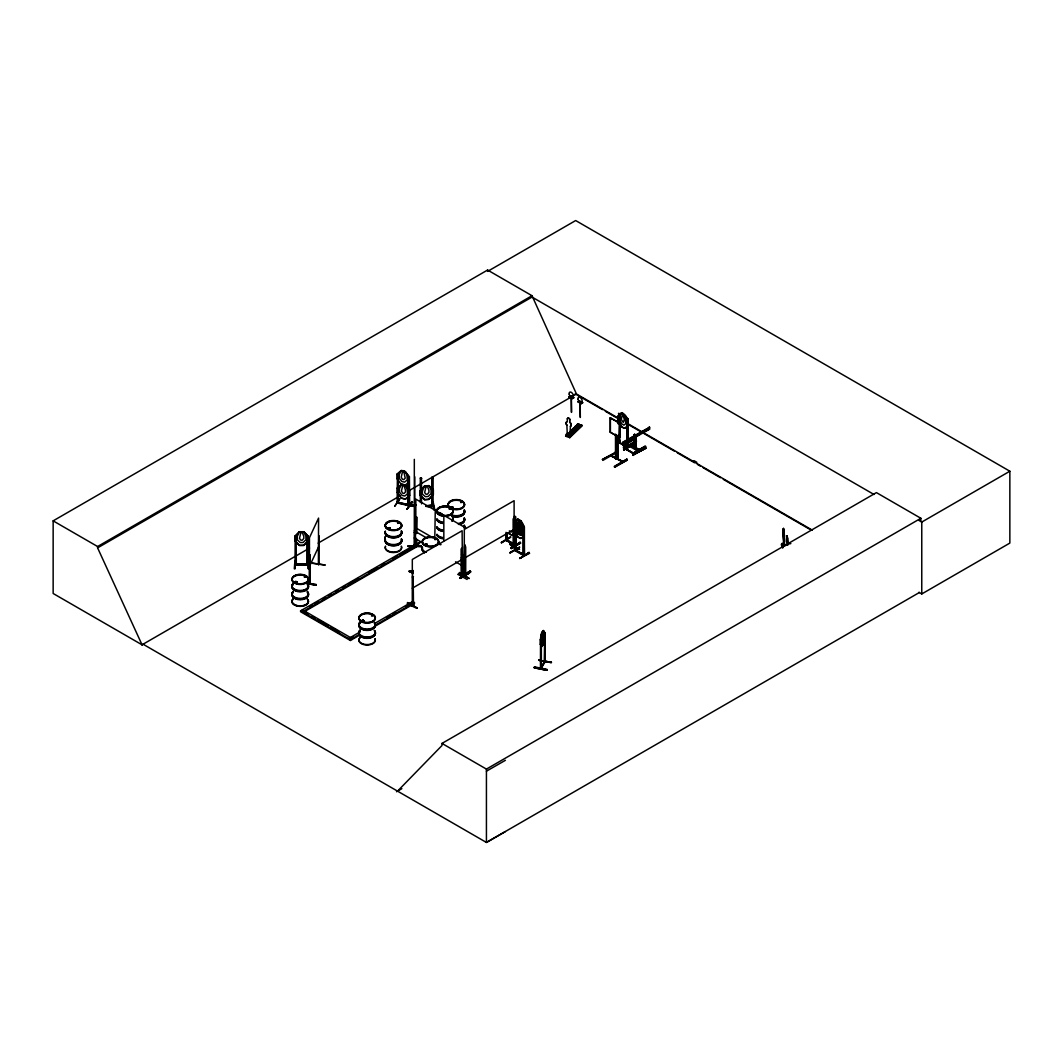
<?xml version="1.0" encoding="UTF-8"?>
<svg xmlns="http://www.w3.org/2000/svg" width="1063" height="1063" viewBox="0 0 1063 1063"><rect width="100%" height="100%" fill="white"/><g stroke="black" fill="none" stroke-linecap="round" stroke-linejoin="round"><path stroke-width="1.5" d="M385.218 539.831L385.218 536.523L385.205 539.831A8.238 4.757 0 0 0 394.506 544.535A8.238 4.757 0 0 0 401.389 538.596M618.374 435.95L618.347 442.328L619.251 442.859L619.729 413.932L618.825 413.401L618.4 423.194M628.02 447.483L618.241 442.434L618.759 435.724M618.799 422.968L618.799 419.779M618.812 416.59L618.825 413.401M618.241 442.434L618.321 440.042L619.795 442.74L619.795 440.334L618.241 440.042L619.649 442.633L619.702 423.499M407.953 505.324L408.126 476.45L409.414 476.769L408.019 476.423M784.56 535.221L784.042 546.037L783.59 544.216M544.721 632.751L544.296 662.222L545.266 661.611M784.188 537.134L784.215 546.01L783.152 534.809L783.59 543.99L782.554 544.362M782.315 544.03L781.996 545.585M783.139 532.045L783.338 534.782M782.966 532.071L783.537 528.271M786.381 540.323C787.869 527.859 785.916 547.365 786.58 540.974M786.753 536.483L787.205 535.898L787.829 542.927M788.028 543.578L787.816 544.788M515.249 549.292L515.861 551.059L516.087 522.066L514.798 521.813M307.964 583.946L316.017 584.929L308.044 583.64M569.821 435.458L570.446 426.316A2.937 2.06 45.8 0 0 569.914 422.356L569.914 419.765A1.462 1.036 45.8 0 0 568.652 418.144A1.462 1.036 45.8 0 0 567.39 418.902L567.297 418.995A1.462 1.036 45.8 0 1 568.559 418.237A1.462 1.036 45.8 0 1 569.821 419.858L569.914 419.765M570.432 435.79L570.897 434.767L570.897 436.016L567.111 434.727M542.263 632.737L542.263 640.404C543.698 639.208 543.366 630.518 542.396 632.764M571.243 397.496L571.482 412.391L571.376 397.256M580.013 402.505L580.305 417.48L580.199 402.346M623.649 444.015L649.626 429.107L649.626 427.313L623.038 442.514L623.822 445.955L623.436 442.54M534.224 667.723L546.688 670.315L546.927 669.318L534.423 666.886L534.211 667.83L546.688 670.288M414.318 544.495C414.225 543.658 416.085 548.907 414.185 546.156M416.457 545.04L415.513 544.508M415.46 547.007L415.447 532.656L414.278 532.364L415.128 532.855M414.929 546.701L414.796 546.023M359.267 635.355L350.378 640.484L300.577 611.743L300.577 610.84L414.437 545.106L416.377 546.103L416.683 539.911M416.218 546.01L416.776 544.854L415.513 544.615M463.282 574.565L463.229 575.123M464.398 574.777L464.318 575.654M465.116 574.299L464.93 573.661M506.32 539.1L506.945 540.868L507.171 532.643M569.954 437.597L565.569 436.122L568.439 433.691M570.499 435.631C566.685 436.229 568.094 432.96 567.921 434.94M523.102 526.265L523.142 555.364L523.634 554.036L524.471 554.514L524.165 555.856L514.837 550.568L514.891 521.76L515.608 522.292M516.1 549.73L515.396 549.319M783.325 528.51L784.308 534.503M784.308 536.895L784.042 530.437M540.456 644.417C540.017 641.76 541.001 626.187 544.788 632.605L544.721 662.315M540.947 666.78L540.469 668.627L540.522 639.806L541.891 632.897M540.841 666.873L540.908 668.72L541.08 638.597L541.785 632.95L543.352 630.452C546.847 632.14 543.166 652.004 540.509 644.298M540.522 668.561L544.721 661.492L541.386 667.165M541.373 668.016L541.333 639.235L540.522 639.806M545.186 660.561C543.844 663.259 544.974 660.15 544.827 661.173M545.186 661.678L541.054 668.574M416.204 505.031C395.675 503.742 419.672 508.061 414.318 505.496M414.929 505.138L414.783 504.447M414.264 545.571L414.769 545.545M295.607 581.647L295.448 582.311M295.448 582.67L295.076 581.793M296.524 582.139L296.046 581.474M297.029 582.152L296.165 582.976L294.81 582.497M304.35 577.063L305.453 576.545L304.709 576.491M304.39 576.837L305.559 577.249L305.333 576.385M361.991 621.031L363.347 620.181L362.417 620.181M363.347 621.377L363.639 620.54L363.147 621.31M363.984 621.084L363.307 620.221M389.071 529.002L389.762 528.218L388.181 528.085M372.422 615.729C371.266 615.437 372.967 615.57 371.452 615.876M397.775 523.408L398 522.558M398.851 523.195L397.881 522.996L398.572 522.558M397.947 522.77L398.984 523.222L398.532 522.571M398.466 522.717L397.589 523.009L398.532 522.983M425.519 545.04L426.834 544.601L425.213 544.721M439.67 513.987L440.334 513.482M435.75 539.007L434.661 539.605M434.9 539.22L435.684 539.34L434.78 539.1L435.272 510.36M435.631 539.34L434.727 539.087M441.451 513.748L440.959 514.505M449.862 508.592L449.078 508.898L450.34 508.858M449.596 509.031L450.074 508.287M450.114 508.433L449.37 508.672M451.337 506.799L451.071 508.034M450.818 507.224L451.337 508.154L452.997 507.742M451.669 508.061L452.865 507.157M452.174 506.719L452.174 507.968M460.824 502.56L461.289 501.856M460.85 502.4C462.485 503.091 461.169 500.553 461.289 502.307M575.867 429.518L573.98 429.213L575.402 429.651M398.412 474.51L397.031 474.204L401.176 470.524L405.322 471.494L409.401 477.008M407.209 603.359L407.687 602.548M411.195 605.724L417.015 608.395M417.015 607.996L407.634 602.601L417.081 607.916M459.615 572.625L469.075 578.485L459.176 573.409L459.668 572.545M518.864 520.272L517.867 525.6L519.887 528.524L520.923 525.361L518.957 520.219M518.864 524.431L517.867 529.746L519.887 532.683L520.923 529.507L519.887 525.016L518.757 524.484M622.307 414.211L621.31 419.526L623.33 422.463L624.366 419.287L622.413 414.145M540.748 638.797L540.908 668.72M426.037 486.615L424.642 492.607L426.037 494.282L427.472 494.175L428.934 492.302L428.934 490.309L427.472 486.522L426.024 486.535M414.251 505.656L414.862 506.187M402.558 471.547L401.203 477.221L402.505 479.293L403.834 479.612L405.202 478.164L403.887 471.866M568.439 434.275L568.346 436.521L568.453 434.315L567.19 434.023L568.346 434.422M568.506 434.116L567.828 434.754M517.96 519.05L516.326 522.704L516.326 526.119L518.372 530.012L520.418 531.194L522.438 529.653L521.016 520.817L517.801 518.957L514.691 521.72L514.691 530.503L517.801 536.788M309.599 554.859L309.612 583.574M319.006 535.619L319.006 564.692M312.416 563.324L325.278 565.051L312.509 563.071M310.077 582.644L309.944 582.962M318.369 564.586L319.086 563.31L318.581 564.267M309.971 583.986L309.891 555.258M315.95 585.195L316.043 584.384L308.057 583.175M509.802 552.747L519.661 547.073L509.841 552.72M510.24 552.919L519.528 547.525M410.876 547.525L420.217 542.09L410.504 548.229M410.85 547.963L420.124 542.542M501.364 542.316L510.705 536.868L501.43 542.901M501.364 542.715L510.625 537.32M309.453 566.473L318.568 546.834M420.191 490.88C429.984 480.449 420.921 488.9 422.476 494.175L425.359 496.687L428.23 496.487L431.06 493.577L431.06 490.149L428.974 485.618L424.536 485.937L420.164 490.8L420.191 495.451L424.562 499.69L429 499.384L433.359 494.428L433.359 489.87L428.907 485.738M783.032 531.659L783.311 528.789M787.643 544.814L788.002 542.901M415.42 545.492L416.457 546.09L416.364 538.463M415.553 547.1L415.513 537.984M416.776 545.904L415.832 545.359M465.634 574.073L464.93 572.612M507.277 539.632L506.227 539.047M294.929 560.573L295.022 568.745L294.292 568.745L294.929 560.972M294.929 568.599L294.903 561.025M515.768 551.006L516.087 533.254M394.652 506.161L399.701 499.265M544.216 633.335L544.601 632.698M541.333 639.235L540.323 639.833M541.758 646.543L543.326 644.045L544.734 637.202M551.445 662.262L538.742 660.229L551.471 662.302M623.17 445.583L623.17 441.982L624.725 442.288L624.858 445.357L623.822 445.955M401.123 470.603C406.478 469.74 407.421 476.011 407.182 480.038L404.538 482.137L401.867 481.499L399.17 478.164L399.17 474.736L401.243 470.657L397.163 474.271L397.23 478.669M397.084 478.682L401.123 484.276C406.691 483.545 407.607 489.684 407.408 493.923L404.764 496.009L402.093 495.385L399.396 492.049L399.396 488.621L401.455 484.542L397.256 488.076L401.402 484.409L405.481 485.459L409.574 490.973L409.627 495.451L405.481 499.132L401.336 498.162L397.31 492.568M409.215 481.579L405.255 485.246L401.176 484.17M399.701 498.667L394.732 506.333M398.187 502.201L398.359 503.211M409.441 490.973L405.535 485.379M405.415 498.999L409.627 495.451M405.481 499.132L401.402 498.082L397.442 492.554L397.442 488.076M407.953 505.523C407.807 504.088 410.916 504.261 408.006 504.726L398.492 502.493L408.179 504.473M409.414 476.769L409.534 505.55L408.006 505.47L416.204 505.297M408.312 481.3L408.232 505.563M411.966 501.55L406.97 509.204L412.617 502.268L412.019 501.603M406.97 509.204L412.019 502.002L407.076 509.124M296.989 582.325L296.046 582.723M388.394 527.859L388.766 528.975M362.35 621.31L362.35 620.513M440.109 514.2L439.883 513.522M439.803 514L440.959 514.147M363.519 621.044L362.749 620.088M441.238 514.346L441.198 513.615M451.762 506.719L451.111 507.264L452.758 507.529M450.393 508.991L449.769 508.287M460.85 502.148L461.528 501.909M435.617 539.605L435.538 538.848M428.934 499.265L433.372 494.508M787.763 544.229C778.302 549.239 781.743 540.536 783.963 544.628M787.896 544.668L781.73 545.558L786.514 545.239M782.421 547.086L782.793 547.91M782.66 547.604L782.634 545.997L784.972 545.651M295.022 563.749C297.494 562.247 296.046 567.31 296.218 563.669L295.208 563.722M306.769 564.798L308.23 564.798M308.27 540.841L303.859 545.478L299.381 545.478L294.983 540.921L294.983 536.27L299.381 531.713L303.859 531.713L308.27 536.363L308.27 540.921M294.983 536.363L299.46 531.832L303.859 531.806M294.983 540.841L299.46 545.359L303.792 545.279L308.124 540.801M781.943 544.176L782.541 546.302L782.209 543.459M397.549 791.138L441.982 745.522L441.982 743.422L876.417 492.607L920.864 518.279L920.864 521.534M567.39 421.493A2.937 2.06 45.8 0 0 566.871 425.08L566.778 425.173A2.937 2.06 45.8 0 1 567.297 421.586L567.39 418.902M569.821 422.449L569.914 422.356A2.937 2.06 45.8 0 1 570.353 426.396L570.446 426.316M566.154 436.322L565.875 434.674L567.111 433.478L567.297 436.016M570.605 434.674L569.369 436.866L566.167 435.777L567.403 433.571M572.412 429.319C583.135 431.791 568.267 430.807 573.648 428.11L577.435 429.665L573.648 428.11M574.751 427.047C585.474 429.518 570.605 428.548 575.987 425.851L579.773 427.392L575.987 425.851M576.81 425.041C587.533 427.512 572.665 426.542 578.046 423.845L582.139 425.758L569.861 437.584L568.678 437.199L581.833 425.147M568.984 432.933L578.046 423.845M569.223 432.854L578.046 424.097L581.833 425.386L569.423 437.451M569.396 433.079L578.325 424.482M566.366 436.428L578.777 424.35L566.566 436.322L565.861 435.936M566.645 436.335L578.777 424.35M569.369 437.411L570.897 434.767M568.652 437.172L581.102 425.12L581.873 425.532L569.462 437.451M568.957 437.119L581.102 425.12M412.962 605.192L412.55 605.923L413.48 605.485L413.148 576.438L413.002 605.219L412.311 605.684L412.364 604.555M412.218 604.688L412.962 604.143M462.538 577.063L462.113 530.716L412.311 559.457L412.364 605.591M413.427 605.458L412.218 605.737M461.276 576.266L461.794 577.608L461.183 576.425M461.183 577.475L461.276 548.667L462.113 548.176L462.445 577.156M513.323 546.262L513.681 547.631L513.921 545.864M513.323 547.312L513.27 518.651L514.107 518.159L514.519 547.139L509.669 544.269L519.581 549.319L515.675 547.684M514.386 547.179L513.602 547.591L513.602 518.837L514.439 518.345M433.266 504.925C428.376 504.606 440.454 506.971 427.499 506.639M431.937 506.068L431.937 477.314L433.186 477.486L432.003 477.579M433.212 502.241L434.82 509.828L434.089 509.881L432.973 504.859L433.066 506.333L433.133 477.234M627.529 425.479C623.981 432.003 618.918 424.164 618.135 420.217L618.135 415.646L621.35 412.829L624.513 414.663C629.548 417.972 628.632 432.681 621.297 426.476L618.241 420.151L618.334 415.686M514.798 530.45L517.708 536.842C525.255 542.794 525.72 528.191 520.963 524.936L517.801 523.116L514.691 525.866M524.086 531.54L520.923 534.317L517.854 532.55L514.798 526.212M523.222 526.557C527.275 529.879 515.063 511.13 524.192 527.075L524.192 531.646L521.069 534.397M523.979 535.752L520.817 538.529L517.708 536.842M511.914 535.154L514.08 533.281M512.074 535.247L508.778 533.48L511.967 535.3L514.16 533.4M513.442 530.477L511.409 532.032L509.363 530.862M389.629 528.404C392.712 528.431 385.417 529.932 388.872 527.647M439.457 513.735L440.334 513.243L439.883 513.974M451.416 506.838L451.576 507.928M425.439 543.99L425.173 545.226M362.297 620.101L361.845 621.417L363.772 621.124M575.601 429.572C572.798 431.086 575.442 426.675 575.601 429.771M296.311 565.091L296.165 536.377M306.822 536.377L306.769 565.064L306.769 563.749L308.23 563.749M308.23 564.015L295.062 564.054M308.23 565.064L307.951 563.669L306.941 563.722M573.807 397.549L572.266 398.452L569.13 396.672L570.658 395.768L573.807 397.841L572.266 398.745L569.13 396.977L570.658 396.061M580.531 401.455L582.63 402.638L581.089 403.541L577.94 401.761L579.481 401.15M581.222 403.462L577.94 401.615L581.089 403.847L582.63 402.638M415.513 531.473L415.832 516.618L416.683 517.096L416.683 533.387M416.364 533.586L416.683 517.096M410.969 548.216L418.981 543.578L415.62 545.837M464.465 559.736L464.783 544.881L464.783 559.55M514.359 522.73L514.678 516.153L515.528 516.645L515.528 521.428M413.148 576.438L412.311 576.93L413.48 576.624M515.21 523.222L515.528 516.645M465.156 546.422L464.318 546.914L465.474 546.608L465.488 575.468L465.474 546.608M461.741 577.581L461.594 548.853L462.445 548.362M464.172 575.548L463.229 575.043L463.548 560.44M464.398 560.932L463.229 560.639M457.675 574.286L467.135 579.455M459.176 573.435L459.681 572.532M412.311 604.634L413.573 604.568M461.448 577.275L460.93 576.372L470.231 570.964L470.723 571.841L459.787 578.166L469.501 573.023L468.969 572.439M470.271 571.044L460.983 576.425M511.343 548.521L514.054 546.9L511.343 548.548L510.825 547.658L513.961 545.89M516.126 544.548L520.152 542.276L516.259 545.146M470.71 571.774L459.694 578.166L470.271 571.442L461.063 576.97M513.602 546.701L510.904 548.202L514.107 545.864M516.126 545.146L520.166 542.715M516.605 545.346L520.604 543.06L516.645 545.452M142.097 644.842L53.15 593.486L53.15 520.857L487.585 270.042L532.018 295.713L576.465 393.988L618.161 418.065M53.15 520.857L97.597 546.528L532.018 295.713M505.39 831.585L486.429 842.454L143.067 644.218L142.043 644.803L97.597 547.87L532.018 297.055L873.959 494.468M142.043 644.803L309.532 548.096M318.143 543.127L399.94 495.903M408.551 490.933L576.465 393.988M610.215 417.839L619.742 423.114L619.543 437.597L610.215 432.203L610.215 417.839L619.742 423.114M624.366 414.809C620.845 409.348 619.224 416.789 619.769 420.044L621.815 423.951L623.861 425.134L625.881 423.579L624.366 414.809L627.635 421.014M627.635 447.709L626.718 447.178L627.117 418.211L628.02 418.729L628.1 447.523L618.759 442.142M627.582 447.829L628.02 418.729M610.215 432.203L619.742 437.491M309.572 606.548L312.456 604.887M315.326 603.226L318.196 601.565M322.501 599.08L325.384 597.419M328.254 595.758L331.125 594.111M335.43 591.613L338.313 589.965M342.618 587.467L345.488 585.819M348.358 584.158L358.417 578.352M368.476 572.545L377.086 567.562M381.404 565.078L384.274 563.417M392.885 558.447L397.203 555.962M400.073 554.301L410.132 548.495M416.271 546.09L304.217 610.84L304.217 611.743L416.258 547.06L416.364 544.987M619.277 442.434L627.064 446.327M634.159 446.58L634.677 434.302L634.677 448.679L634.677 434.302M635.196 434.594L634.159 434.594M623.17 441.982L649.626 427.313M636.232 435.192L635.196 435.192L636.232 435.192L636.232 448.971L634.159 448.373L635.196 448.373M634.133 437.451L623.689 444.082M636.817 435.91L639.594 434.302M642.278 432.747L649.626 429.107M624.552 444.188L636.139 438.089L623.038 445.503M623.649 445.809L635.621 438.394M602.429 459.468L615.397 452.572L602.429 459.468L602.947 460.359L615.397 453.17L614.879 452.28M623.529 447.629L633.641 453.463L623.529 447.629L624.047 450.021L635.302 443.523M627.582 445.437L626.545 444.826L627.582 445.437L626.612 444.826L627.117 446.965M634.624 441.61L623.529 447.922L633.375 453.622L645.826 446.433L645.826 448.227L632.857 455.11L632.857 453.316L645.307 446.128L632.897 453.383M635.302 441.73L624.008 448.254L624.047 450.021L623.742 447.55M623.529 449.729L633.242 444.108M616.274 457.303L618.095 456.253M616.274 459.096L618.095 458.06M615.371 458.658L616.274 459.176L618.214 458.06L618.095 435.179M633.601 453.237L623.569 447.855M611.318 455.496L622.759 461.501L626.798 459.163L627.316 460.066L614.839 467.189L614.361 466.351L622.24 461.794L610.8 455.788M645.786 448.161L632.897 455.097L645.826 448.227M626.838 459.216L614.387 466.936L627.29 460L626.798 459.163M517.801 523.116L520.923 525.029L523.873 531.341M517.747 523.315L516.326 526.849L516.326 530.278L518.372 534.171L520.418 535.353L522.438 533.799L520.963 524.936M514.891 526.238L517.96 532.483M412.311 588.211L462.113 559.457M464.318 558.195L514.107 529.44M360.277 631.781L350.378 637.494L350.378 638.398L353.208 636.764M374.428 623.609L412.617 601.552L414.437 602.601L414.437 603.505L374.827 626.373M387.158 617.165L389.988 615.53M392.818 613.896L395.649 612.261M405.548 606.535L408.378 604.9M300.577 610.84L350.378 639.594L359.267 634.465M374.827 625.469L414.437 602.601M523.448 554.315L515.861 550.315L524.165 554.806M523.448 555.072L523.541 526.371M529.055 552.959L519.661 558.46L529.015 552.481L519.661 558.46L529.494 553.305M396.526 791.736L401.854 788.653M441.982 743.422L486.429 769.094L920.864 518.279M918.95 520.445L921.767 522.066L1009.85 471.215L1009.85 543.087L921.767 593.951L918.884 592.29M919.429 592.476L486.429 842.454L486.429 769.094M486.429 771.18L505.39 760.311M414.318 504.526L414.849 504.606M414.783 545.186L414.769 544.415M397.31 501.63L398.585 501.856M397.31 502.679L398.665 502.998M462.113 576.93L462.206 575.827M464.783 575.814L464.956 574.126M388.168 527.912L389.709 527.793M389.709 528.444L388.433 528.444M389.709 528.683L388.433 528.683M389.669 528.909L390.227 528.138M451.071 506.998L453.077 507.144M304.868 576.372L304.935 577.063M294.929 581.74L295.501 581.554M295.394 581.7L295.634 581.474M425.173 544.19L426.715 544.07L426.316 545.093M426.715 544.721L425.306 544.615L425.878 543.911M363.387 620.912L362.297 620.991M567.522 434.368L568.147 433.903M432.07 504.965L426.037 506.001M412.71 604.82L412.843 605.87M412.71 605.87L412.643 577.116M397.429 501.656L397.482 502.693L409.308 505.443M398.492 502.188L397.137 501.922L397.137 502.972L397.429 473.952M397.363 503.025L409.361 505.789L409.242 477.008L405.202 471.666M540.908 667.909L541.452 668.016M523.076 526.597L524.059 527.049L524.391 555.617L515.396 550.368M523.607 554.075L524.032 555.856M787.749 542.183L787.67 538.091M781.518 545.08L790.832 543.605M781.624 543.725L781.69 545.452L787.842 544.535M781.89 545.93L786.487 545.199M413.095 573.887L412.338 573.449L413.122 571.615L409.919 572.053L409.215 571.044L413.122 571.017L412.338 572.851L413.095 573.289M409.215 571.044L413.241 570.525M409.215 571.642L413.241 571.123M431.937 477.314L432.07 489.684M519.156 549.478L509.735 543.685M452.2 507.662L451.217 507.277M425.851 544.097L426.529 544.15M296.072 582.644L294.996 582.63M420.297 478.137L421.533 478.31L420.297 478.137L420.35 502.361M424.629 486.123L428.934 485.818M424.562 499.69L428.974 499.291M425.984 505.736L433.066 505.284M433.266 505.961L432.149 506.36M425.984 506.48L433.186 506.24M506.32 533.759L506.52 540.15M296.285 536.403L295.169 536.323M414.783 476.822L414.796 506.347M407.953 504.925L416.204 504.898M414.769 516.804L414.783 546.316M407.953 545.797L421.161 545.704L407.953 546.342L421.161 546.688M296.338 536.058L295.169 536.058L295.062 565.104M306.994 536.058L308.097 536.058L308.097 565.064L295.301 565.104M306.848 536.403L308.097 536.323M308.23 560.52L308.23 568.745L308.961 568.745L308.323 560.972M296.497 564.32L306.769 564.32M296.497 564.798L295.169 564.798L307.951 564.759M451.204 507.649L451.974 507.981M305.147 576.611L305.347 576.85M295.833 581.634L296.936 581.899M371.957 615.411L372.661 615.477L372.05 614.985M362.749 621.297L361.606 620.965M409.255 505.829L409.082 504.726M307.978 583.879L316.043 584.982M465.182 575.096L465.302 556.959M413.175 604.076L413.255 605.139M543.326 630.611L543.897 637.295L542.01 643.168L541.08 642.025M538.782 660.057L551.272 662.541M402.505 471.627L403.834 471.945M397.256 474.204L398.359 474.457L398.187 503.251L398.439 501.856M441.158 513.389C443.51 514.758 438.634 514.492 439.657 514.625M439.962 514.572L441.583 513.642M389.31 527.58L389.975 527.912M623.622 442.341L623.689 445.875M308.35 561.025L308.323 568.599M567.39 434.501L569.914 435.378M506.36 539.034L506.466 540.177M463.88 575.495L464.079 559.563L461.236 557.929M426.981 544.19L427.313 544.522M425.24 545.08L426.715 545.346L427.22 544.415M296.232 581.514L297.069 582.072M414.331 545.266L414.251 544.575M582.63 402.93L579.096 400.937L582.245 402.718M569.25 396.446L572.399 398.373L569.13 396.977M514.359 516.339L515.21 516.831M520.618 543.127L520.099 542.223M513.363 543.406L506.945 540.124L514.253 544.296M506.32 540.15L513.363 544.15M514.253 545.04L505.908 540.283L506.054 539.366M415.513 516.804L416.364 517.282M464.465 545.067L465.302 545.545M464.783 573.635L465.581 574.246M459.561 573.13L469.075 578.485M1009.85 471.215L575.668 220.546L487.585 271.397L487.585 270.042M626.718 418.437L627.635 418.955M693.94 460.638L696.823 462.299M628.22 423.871L812.265 530.118M575.163 393.841L602.495 409.614M605.365 411.275L616.872 417.918M628.379 424.562L641.321 432.03M644.205 433.691L674.407 451.137M677.277 452.798L694.538 462.75M697.408 464.411L700.291 466.072M703.161 467.733L720.422 477.699M723.292 479.36L811.029 530.012M617.311 421.519L618.214 423.911M636.498 441.039L635.966 442.54M639.341 449.569L630.532 444.48L630.532 446.274M638.823 449.875L630.014 444.786L630.014 446.58L637.561 450.938M618.759 439.737L619.795 440.334M617.311 455.735L618.214 456.253L616.274 457.382L615.371 456.851M617.311 457.528L618.214 458.06M529.507 553.371L528.989 552.468M465.634 527.899L415.832 499.145L415.832 531.274M415.832 527.899L432.495 537.506M461.541 554.288L465.634 556.64M414.278 530.822L427.087 538.21M414.278 538.011L422.822 542.941M455.535 561.822L464.079 566.752M412.617 602.455L414.437 603.505M305.24 612.341L308.084 613.976M312.349 616.447L315.206 618.081M318.05 619.729L328.002 625.482M330.845 627.117L339.389 632.047M349.342 637.8L352.198 639.448L352.198 638.544L302.397 609.79L302.397 610.694M618.44 413.627L619.344 414.158M506.001 540.442L506.001 532.35M371.612 615.291L372.302 615.344M524.391 555.497L524.391 526.863M516.087 549.664L516.18 550.873M469.487 572.997L460.213 578.445M414.331 546.82L414.318 459.362M786.939 535.858L787.484 538.117M428.974 485.618L433.372 489.95M303.859 531.713L308.124 536.403M540.376 644.271L541.891 646.57M303.792 531.925L305.931 536.403L305.931 539.818L303.075 542.529L300.191 542.529L297.281 539.818L297.281 536.403L299.381 531.713M781.996 543.485L782.501 544.163M781.704 544.92L782.727 547.432M414.264 505.138L414.198 506.187M309.399 583.893L309.453 537.719L318.568 518.08L318.395 564.679M433.133 504.739L434.275 509.788M424.615 499.49L420.191 495.451M783.856 528.989L784.029 530.092M783.218 534.025L783.112 532.603M566.871 425.08L567.297 434.594M421.161 546.714L421.161 545.691M414.783 505.576L414.796 506.267M407.953 546.369L421.161 546.196M921.767 522.066L921.767 593.951M649.108 427.007L649.108 428.814M636.152 435.192L636.152 447.443M635.714 434.9L635.714 448.719M634.239 434.594L634.239 446.845M633.375 453.316L633.375 455.416M627.117 426.197L627.117 445.357M622.759 461.501L610.826 455.814M619.716 440.334L619.756 442.713M619.543 423.22L619.543 437.597M617.311 436.375L617.311 455.974M616.274 434.594L616.274 459.176M615.504 434.156L615.504 458.658M610.401 417.719L610.401 432.096M573.422 397.615L570.273 395.994M567.111 433.478L567.19 436.122M551.232 662.701L538.742 660.229M545.16 632.83L545.239 661.691M514.107 523.049L514.107 500.686L464.318 529.44L464.225 575.721M506.852 532.829L506.945 540.868M464.637 547.1L464.544 575.907M463.548 566.606L463.521 574.751M443.829 515.303L443.829 540.854M431.937 496.474L431.857 506.333M421.48 478.058L421.533 503.875M414.597 532.178L414.597 546.023M350.378 639.594L350.378 640.484M310.037 554.926L310.037 583.986M97.597 546.528L97.597 547.87M424.615 552.853A8.238 4.757 0 0 1 422.489 548.269M426.329 552.282A8.238 4.757 0 0 1 422.489 546.94M424.536 552.441A8.345 4.823 0 0 1 422.37 547.79M424.536 552.029A8.345 4.823 0 0 1 422.37 547.379M464.279 511.077A8.225 4.744 0 0 1 461.342 516.06A8.225 4.744 0 0 1 452.227 516.405M464.279 517.668A8.225 4.744 0 0 1 458.459 523.488M464.398 510.187A8.345 4.823 0 0 1 461.422 515.249A8.345 4.823 0 0 1 452.16 515.608A8.345 4.823 0 0 1 452.16 520.432M464.279 509.735A8.225 4.744 0 0 1 461.342 514.731A8.225 4.744 0 0 1 452.227 515.077M464.398 510.585A8.345 4.823 0 0 1 461.422 515.661A8.345 4.823 0 0 1 452.16 516.02A8.345 4.823 0 0 1 452.16 520.843M464.398 518.518A8.345 4.823 0 0 1 458.498 524.431M464.398 518.119A8.345 4.823 0 0 1 458.498 524.019M464.279 519.01A8.225 4.744 0 0 1 460.452 524.338M464.279 525.202A8.225 4.744 0 0 1 464.279 527.66M464.279 525.667A8.225 4.744 0 0 1 464.279 528.125M464.305 525.388A8.252 4.77 0 0 1 464.305 527.846M464.265 526.371A8.198 4.73 0 0 1 464.544 527.593M464.305 525.972A8.252 4.77 0 0 1 464.584 527.208M401.376 539.924A8.225 4.744 0 0 1 394.506 545.864A8.225 4.744 0 0 1 385.218 541.16M401.508 539.446A8.345 4.823 0 0 1 393.443 545.518A8.345 4.823 0 0 1 385.377 539.446M401.508 539.034A8.345 4.823 0 0 1 393.443 545.106A8.345 4.823 0 0 1 385.377 539.034M401.508 531.513A8.345 4.823 0 0 1 393.443 537.586A8.345 4.823 0 0 1 385.377 531.513M401.508 531.101A8.345 4.823 0 0 1 393.443 537.174A8.345 4.823 0 0 1 385.377 531.101M401.376 546.595A8.225 4.744 0 0 1 393.443 552.561A8.225 4.744 0 0 1 385.497 546.595M401.376 546.116A8.225 4.744 0 0 1 393.443 552.096A8.225 4.744 0 0 1 385.497 546.116M401.376 531.992A8.225 4.744 0 0 1 394.506 537.931A8.225 4.744 0 0 1 385.218 533.227M401.376 530.663A8.225 4.744 0 0 1 394.506 536.602A8.225 4.744 0 0 1 385.218 531.899M307.433 592.118A8.345 4.823 0 0 1 300.204 599.346A8.345 4.823 0 0 1 292.963 592.118M307.327 592.609A8.238 4.757 0 0 1 300.204 599.745A8.238 4.757 0 0 1 293.069 592.609M308.137 599.957A8.225 4.744 0 0 1 299.128 605.883A8.225 4.744 0 0 1 293.082 598.801M307.34 598.974A8.252 4.77 0 0 1 300.204 606.123A8.252 4.77 0 0 1 293.056 598.974M307.34 599.253A8.252 4.77 0 0 1 300.204 606.388A8.252 4.77 0 0 1 293.056 599.253M307.433 584.185A8.345 4.823 0 0 1 300.204 591.413A8.345 4.823 0 0 1 292.963 584.185M307.327 591.28A8.238 4.757 0 0 1 300.204 598.416A8.238 4.757 0 0 1 293.069 591.28M307.313 584.677A8.225 4.744 0 0 1 300.204 591.799A8.225 4.744 0 0 1 293.082 584.677M307.433 591.706A8.345 4.823 0 0 1 300.204 598.934A8.345 4.823 0 0 1 292.963 591.706M307.433 583.773A8.345 4.823 0 0 1 300.204 591.001A8.345 4.823 0 0 1 292.963 583.773M307.327 583.348A8.238 4.757 0 0 1 300.204 590.483A8.238 4.757 0 0 1 293.069 583.348M374.349 630.744A8.345 4.823 0 0 1 367.107 637.973A8.345 4.823 0 0 1 359.879 630.744M375.053 632.392A8.225 4.744 0 0 1 366.044 638.318A8.225 4.744 0 0 1 359.998 631.249M375.053 638.584A8.225 4.744 0 0 1 366.044 644.523A8.225 4.744 0 0 1 359.998 637.441M375.053 639.049A8.225 4.744 0 0 1 366.044 644.989A8.225 4.744 0 0 1 359.998 637.906M374.349 622.812A8.345 4.823 0 0 1 367.107 630.04A8.345 4.823 0 0 1 359.879 622.812M375.053 631.063A8.225 4.744 0 0 1 366.044 636.989A8.225 4.744 0 0 1 359.998 629.921M375.053 624.459A8.225 4.744 0 0 1 366.044 630.386A8.225 4.744 0 0 1 359.998 623.317M374.349 630.332A8.345 4.823 0 0 1 367.107 637.574A8.345 4.823 0 0 1 359.879 630.332M374.349 622.4A8.345 4.823 0 0 1 367.107 629.641A8.345 4.823 0 0 1 359.879 622.4M375.066 623.131A8.238 4.757 0 0 1 366.044 629.07A8.238 4.757 0 0 1 359.985 621.975M436.72 511.569A8.198 4.73 0 0 1 444.919 506.838A8.198 4.73 0 0 1 453.13 511.569A8.198 4.73 0 0 1 444.919 516.299M442.806 516.14A8.198 4.73 0 0 1 436.999 512.791M442.793 531.407A8.238 4.757 0 0 1 436.973 528.045M442.806 537.572A8.198 4.73 0 0 1 436.999 534.224M442.806 538.037A8.198 4.73 0 0 1 436.999 534.689M452.041 515.183A8.225 4.744 0 0 1 452.041 519.927M442.793 522.146A8.225 4.744 0 0 1 436.986 518.784M442.766 531.022A8.345 4.823 0 0 1 436.853 527.607M442.766 530.61A8.345 4.823 0 0 1 436.853 527.195M442.793 530.078A8.238 4.757 0 0 1 436.973 526.716M452.054 516.512A8.238 4.757 0 0 1 452.054 521.269M442.793 523.474A8.238 4.757 0 0 1 436.973 520.113M442.766 523.089A8.345 4.823 0 0 1 436.853 519.674M442.766 522.677A8.345 4.823 0 0 1 436.853 519.262M442.806 538.091A8.198 4.73 0 0 1 436.999 534.742M442.806 538.755A8.198 4.73 0 0 1 436.999 535.407M440.813 544.283A8.238 4.757 0 0 1 439.099 543.525M442.793 538.37A8.252 4.77 0 0 1 436.959 535.008M440.746 544.801A8.345 4.823 0 0 1 439.019 544.043M534.41 667.338L546.927 669.916L534.41 667.338M516.937 525.84L518.585 530.238C515.01 531.952 518.119 535.314 519.103 531.181L521.362 535.393L519.661 530.836C522.956 529.161 520.245 525.986 519.143 529.866L516.937 525.84M300.882 532.51L299.474 538.409L300.882 540.177L302.317 540.177L303.792 538.409L303.792 536.403L302.317 532.51L300.882 532.51M402.731 485.512L401.429 491.106L402.731 493.179L404.06 493.498L405.428 492.036L405.428 490.043L404.113 485.751L402.784 485.432M424.629 544.854A8.225 4.744 0 0 0 438.381 542.728A8.225 4.744 0 0 0 428.309 536.921A8.225 4.744 0 0 0 424.629 544.854M426.356 546.276A8.185 4.73 0 0 0 438.634 542.183A8.185 4.73 0 0 0 426.356 538.091A8.185 4.73 0 0 0 426.356 546.276M424.602 545.16A8.252 4.77 0 0 0 438.408 543.034A8.252 4.77 0 0 0 428.309 537.2A8.252 4.77 0 0 0 424.602 545.16M578.033 399.263A2.937 1.714 59.5 0 0 581.541 402.319A2.937 1.714 59.5 0 0 580.597 397.775A2.937 1.714 59.5 0 0 578.033 399.263M569.21 394.174A2.937 1.714 59.5 0 0 572.731 397.23A2.937 1.714 59.5 0 0 571.788 392.685A2.937 1.714 59.5 0 0 569.21 394.174M452.213 508.42A8.238 4.757 0 0 0 464.571 504.314A8.238 4.757 0 0 0 452.213 500.195A8.238 4.757 0 0 0 452.213 508.42M452.24 509.084A8.198 4.73 0 0 0 464.544 504.978A8.198 4.73 0 0 0 452.24 500.886A8.198 4.73 0 0 0 452.24 509.084M452.213 508.712A8.252 4.77 0 0 0 464.584 504.593A8.252 4.77 0 0 0 452.213 500.46A8.252 4.77 0 0 0 452.213 508.712M389.324 529.347A8.225 4.744 0 0 0 401.655 525.228A8.225 4.744 0 0 0 389.324 521.122A8.225 4.744 0 0 0 389.324 529.347M387.623 529.268A8.225 4.744 0 0 0 401.376 527.142A8.225 4.744 0 0 0 391.304 521.335A8.225 4.744 0 0 0 387.623 529.268M389.31 529.64A8.252 4.77 0 0 0 401.694 525.507A8.252 4.77 0 0 0 389.31 521.388A8.252 4.77 0 0 0 389.31 529.64M387.596 528.896A8.252 4.77 0 0 0 401.402 526.756A8.252 4.77 0 0 0 391.304 520.923A8.252 4.77 0 0 0 387.596 528.896M296.085 583.175A8.225 4.744 0 0 0 308.416 579.056A8.225 4.744 0 0 0 296.085 574.95A8.225 4.744 0 0 0 296.085 583.175M294.411 583.095A8.185 4.73 0 0 0 308.111 580.969A8.185 4.73 0 0 0 298.078 575.189A8.185 4.73 0 0 0 294.411 583.095M294.371 582.697A8.252 4.77 0 0 0 308.164 580.557A8.252 4.77 0 0 0 298.065 574.724A8.252 4.77 0 0 0 294.371 582.697M362.988 621.855A8.238 4.757 0 0 0 375.345 617.736A8.238 4.757 0 0 0 362.988 613.617A8.238 4.757 0 0 0 362.988 621.855M363.014 622.466A8.185 4.73 0 0 0 375.292 618.374A8.185 4.73 0 0 0 363.014 614.281A8.185 4.73 0 0 0 363.014 622.466M361.274 621.337A8.252 4.77 0 0 0 375.08 619.211A8.252 4.77 0 0 0 364.981 613.364A8.252 4.77 0 0 0 361.274 621.337M440.813 515.01A8.238 4.757 0 0 0 453.157 510.891A8.238 4.757 0 0 0 440.813 506.772A8.252 4.77 0 0 0 440.8 515.05A8.252 4.77 0 0 0 453.17 510.931A8.252 4.77 0 0 0 440.8 506.799A8.238 4.757 0 0 0 440.813 515.01M440.8 515.303A8.252 4.77 0 0 0 453.17 511.17A8.252 4.77 0 0 0 440.8 507.051A8.252 4.77 0 0 0 440.8 515.303"/></g></svg>
